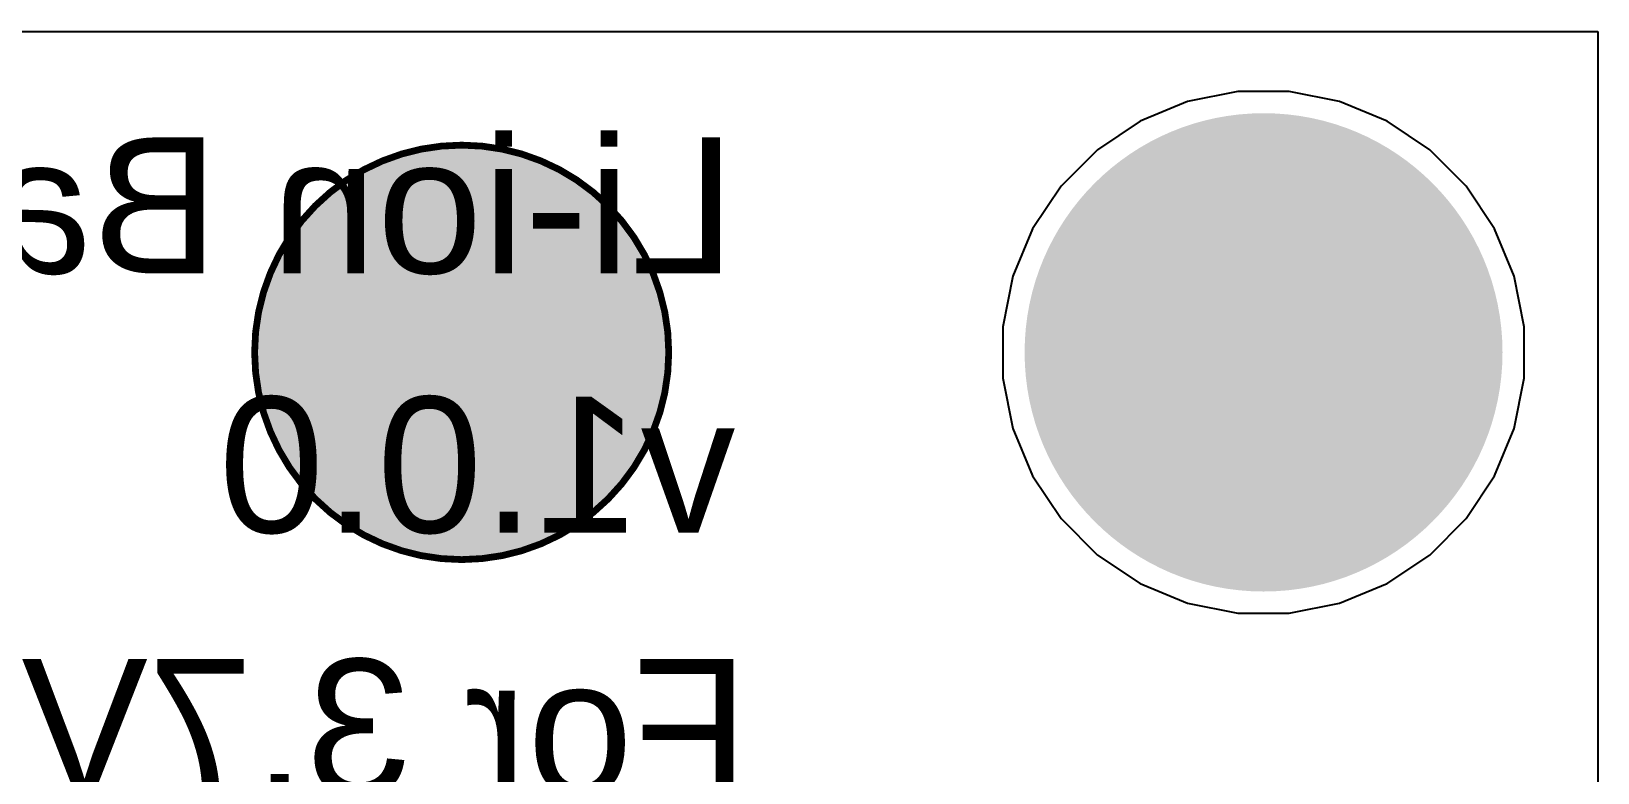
# Model space of a CAD drawing. Header units: inches. Extents: x -0.1 to 45, y 0.5 to 34.4.
# Drawn here: x 32.78 to 44.5, y 28.86 to 34.4 of the extents above; entities that cross this region are included whole.
import ezdxf

# ---------------------------------------------------------------- set-up
doc = ezdxf.new("R2010")
doc.units = ezdxf.units.IN
doc.styles.add('Arial', font='', dxfattribs={"height": 0.2})
doc.styles.get('Arial').set_extended_font_data('Arial')

# ---------------------------------------------------------------- blocks, each defined once
blk = doc.blocks.new('FIDUCIAL_42')
h = blk.add_hatch(color=216)
edge = h.paths.add_edge_path()
edge.add_arc((0, 0), 1.524, 0, 360)
h = blk.add_hatch(color=8)
edge = h.paths.add_edge_path()
edge.add_arc((0, 0), 0.508, 0, 360)
h = blk.add_hatch(color=1)
edge = h.paths.add_edge_path()
edge.add_arc((0, 0), 0.508, 0, 360)
for points in [[(1.5494, 0, 0.0508, 0.0508, 1), (-1.5494, 0, 0.0508, 0.0508, 1)], [(-1.5621, 0, 0.0254, 0.0254, 1), (-1.5367, 0, 0.0254, 0.0254, 1)], [(1.5367, 0, 0.0254, 0.0254, 1), (1.5621, 0, 0.0254, 0.0254, 1)]]:
    blk.add_lwpolyline(points, format="xyseb", close=True)

msp = doc.modelspace()

# ---------------------------------------------------------------- hatches: boundary and pattern name
h = msp.add_hatch(color=216)
edge = h.paths.add_edge_path()
edge.add_arc((42, 32), 1.788, 0, 360)
h = msp.add_hatch(color=6)
edge = h.paths.add_edge_path()
edge.add_arc((42, 32), 1.788, 0, 360)
h = msp.add_hatch(color=9)
edge = h.paths.add_edge_path()
edge.add_arc((42, 32), 1.75, 0, 360)
h = msp.add_hatch(color=1)
edge = h.paths.add_edge_path()
edge.add_arc((42, 32), 1.75, 0, 360)
h = msp.add_hatch(color=5)
edge = h.paths.add_edge_path()
edge.add_arc((42, 32), 1.75, 0, 360)
h = msp.add_hatch(color=156)
edge = h.paths.add_edge_path()
edge.add_arc((42, 32), 1.7, 0, 360)

# ---------------------------------------------------------------- linework, layer by layer
for p, q in [((0.414, 34.4), (44.5, 34.4)), ((44.5, 34.4), (44.5, 0.5)), ((41.431, 33.875), (41.076, 33.728)), ((41.808, 33.95), (41.431, 33.875)), ((42.192, 33.95), (41.808, 33.95)), ((42.569, 33.875), (42.192, 33.95)), ((42.924, 33.728), (42.569, 33.875)), ((41.076, 33.728), (40.757, 33.515)), ((43.243, 33.515), (42.924, 33.728)), ((40.757, 33.515), (40.485, 33.243)), ((43.515, 33.243), (43.243, 33.515)), ((40.485, 33.243), (40.272, 32.924)), ((43.728, 32.924), (43.515, 33.243)), ((40.272, 32.924), (40.125, 32.569)), ((43.875, 32.569), (43.728, 32.924)), ((40.125, 32.569), (40.05, 32.192)), ((43.95, 32.192), (43.875, 32.569)), ((40.05, 32.192), (40.05, 31.808)), ((43.95, 31.808), (43.95, 32.192)), ((40.05, 31.808), (40.125, 31.431)), ((43.875, 31.431), (43.95, 31.808)), ((40.125, 31.431), (40.272, 31.076)), ((43.728, 31.076), (43.875, 31.431)), ((40.272, 31.076), (40.485, 30.757)), ((43.515, 30.757), (43.728, 31.076)), ((40.485, 30.757), (40.757, 30.485)), ((43.243, 30.485), (43.515, 30.757)), ((40.757, 30.485), (41.076, 30.272)), ((42.924, 30.272), (43.243, 30.485)), ((41.076, 30.272), (41.431, 30.125)), ((42.569, 30.125), (42.924, 30.272)), ((41.431, 30.125), (41.808, 30.05)), ((42.192, 30.05), (42.569, 30.125)), ((41.808, 30.05), (42.192, 30.05))]:
    msp.add_line(p, q)

# ---------------------------------------------------------------- block references
msp.add_blockref('FIDUCIAL_42', (36, 32))

# ---------------------------------------------------------------- texts
at = {"style": 'Arial', "text_generation_flag": 2}
for s, p in [('Li-ion Battery Charger', (38.048, 32.591)), ('v1.0.0', (38.048, 30.652))]:
    msp.add_text(s, height=1.016, rotation=360, dxfattribs=at).set_placement(p)
msp.add_text('For 3.7V single-cell Battery', height=1.016, dxfattribs=at).set_placement((38.148, 28.691))

doc.saveas('drawing.dxf')
